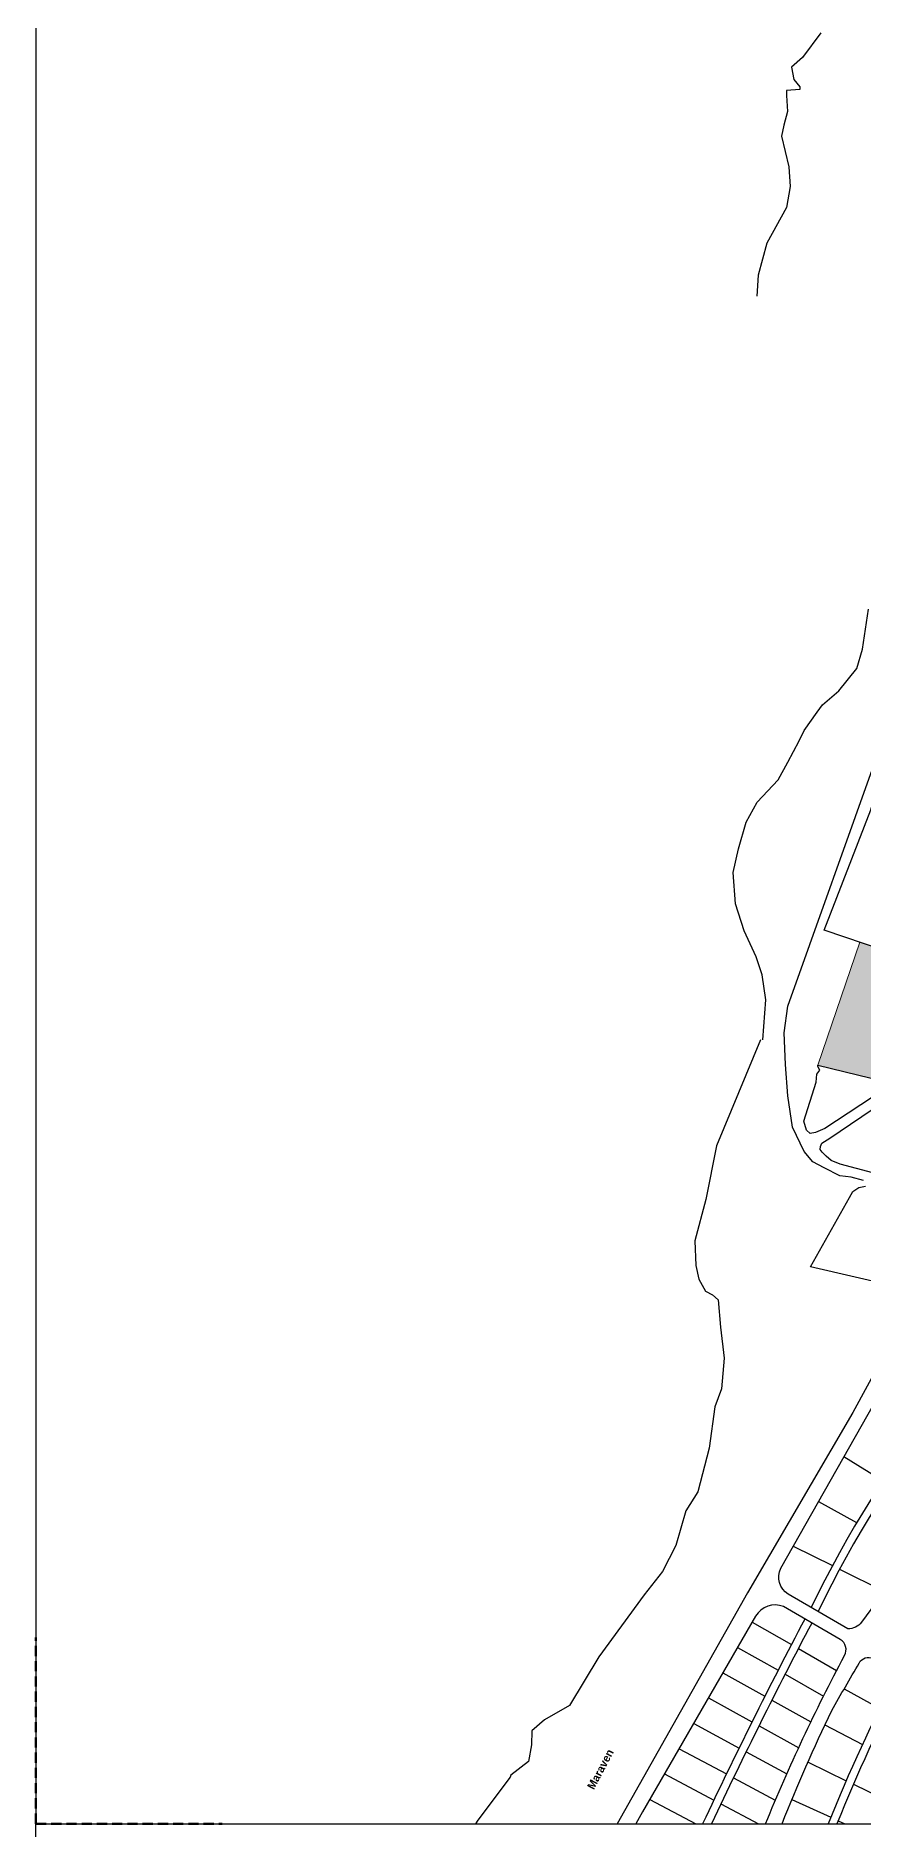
# Model space of a CAD drawing. Header units: millimetres. Extents: x 2890 to 6602, y 1274 to 4283.
# Drawn here: x 2890 to 3407, y 1855 to 2976 of the extents above; entities that cross this region are included whole.
import ezdxf

# ---------------------------------------------------------------- set-up
doc = ezdxf.new("R2010")
doc.units = ezdxf.units.MM
doc.linetypes.add('HIDDEN', pattern=[9.525, 6.35, -3.175])
doc.layers.add('CLINICA', color=190, linetype='Continuous', lineweight=0)
doc.layers.add('PERIMETRO', color=253, linetype='HIDDEN', lineweight=50)
doc.layers.add('LETRAS', color=7, linetype='Continuous')
doc.layers.add('Paraguana', color=53, linetype='Continuous')
doc.styles.add('ROMANS', font='')
doc.styles.get('ROMANS').set_extended_font_data('Berlin Sans FB Demi', bold=True)

msp = doc.modelspace()

# ---------------------------------------------------------------- hatches: boundary and pattern name
at = {"layer": 'CLINICA'}
h = msp.add_hatch(dxfattribs=at)
h.set_pattern_fill('BRASS', color=256, scale=0.2, angle=38)
h.set_pattern_definition([(38, (-265.4257, -24546.8498), (-0.781890074, 1.00077366), []), (38, (-265.8166, -24546.3494), (-0.781890074, 1.00077366), [0.635, -0.3175])])
h.paths.add_polyline_path([(3477.7, 2308.7), (3378.7, 2332.8), (3404.8, 2409.7), (3502.1, 2376.7)])

# ---------------------------------------------------------------- linework, layer by layer
for p, q in [((3395, 2088.2), (3419.4, 2073.1)), ((3379.1, 2060.2), (3402.9, 2047)), ((3363.3, 2032.3), (3387.8, 2020.1)), ((3392.2, 2017.9), (3419.9, 2004.1)), ((3337.7, 1984.8), (3362.1, 1970.7)), ((3328.5, 1969), (3353.8, 1954.7)), ((3366.5, 1968.3), (3390.4, 1954.5)), ((3319.4, 1953.2), (3345.6, 1938.5)), ((3358.2, 1952.2), (3382.2, 1938.6)), ((3395.1, 1943.1), (3417.3, 1930.8)), ((3310.3, 1937.4), (3337.5, 1922.4)), ((3350, 1936.1), (3374.3, 1922.5)), ((3301.1, 1921.5), (3329.5, 1906.1)), ((3341.9, 1919.9), (3366.7, 1906.3)), ((3383.1, 1920.6), (3406.6, 1908.4)), ((3292, 1905.7), (3321.5, 1889.9)), ((3333.9, 1903.7), (3359.3, 1889.9)), ((3372.6, 1897.3), (3396.4, 1885.7)), ((3282.8, 1889.9), (3313.7, 1873.6)), ((3325.9, 1887.5), (3352.1, 1873.5)), ((3400.9, 1883.5), (3427.3, 1870.7)), ((3273.7, 1874), (3302.5, 1858.8)), ((3362.5, 1873.9), (3386.8, 1862.8)), ((3318.1, 1871.2), (3341.6, 1858.8)), ((3391.4, 1860.7), (3395.6, 1858.8))]:
    msp.add_line(p, q)
for points in [[(2890.1, 1858.8), (5169.1, 1858.8), (5169.1, 4149.2), (2890.1, 4149.2)], [(3553.5, 2497.6), (3506.1, 2375.4), (3382.6, 2417.2), (3411.7, 2492.5), (3422.8, 2531), (3427.7, 2537.2), (3440.5, 2539.4), (3450.8, 2537.3)], [(3419.1, 2309.6), (3430.1, 2306.9), (3445.6, 2281.9), (3447.7, 2278.6), (3449.2, 2274.1), (3448.4, 2270.5), (3445.3, 2266.1), (3440.4, 2260.2), (3436.5, 2259.3), (3392.7, 2271), (3387, 2273.2), (3383.9, 2275.9), (3381.4, 2278.5), (3380.2, 2280.1), (3380.3, 2282), (3381.2, 2284), (3386.2, 2287.2)], [(2890.1, 1858.8), (5169.1, 1858.8), (5169.1, 1820.7), (2890.1, 1820.7)]]:
    msp.add_lwpolyline(points, close=True)
at = {"color": 40}
for points in [[(3344.3, 2348.7), (3346.1, 2373.6), (3343.8, 2389.3), (3340.1, 2400.6), (3332.7, 2416.7), (3327.2, 2433.6), (3325.8, 2453.3), (3329, 2468), (3333.8, 2484.7), (3340.7, 2497.1), (3353.9, 2511.1), (3360, 2522.3), (3366.9, 2535.6), (3370.1, 2541.9), (3378.3, 2553.4), (3381.5, 2558.1), (3391.7, 2566.7), (3403, 2580.8), (3406.5, 2592.8), (3410.4, 2617.8)], [(3342.9, 2348.6), (3315.3, 2282.4), (3308.7, 2249), (3301.7, 2223), (3302.4, 2207.7), (3304.2, 2199.1), (3308.4, 2191.7), (3312.9, 2189.4), (3316.3, 2186.2), (3317.8, 2169.2), (3320.1, 2149.8), (3318.5, 2130.6), (3314.4, 2119.4), (3310.7, 2093.6), (3303.6, 2066.2), (3296.1, 2054.4), (3290, 2032.6), (3281.7, 2016.5), (3270.2, 2001.9), (3241.8, 1963), (3223.4, 1932.6), (3223.4, 1932.6), (3207.9, 1923.8), (3199.9, 1916.9), (3199.8, 1908.2), (3197.9, 1897.6), (3186.9, 1889.2), (3186.5, 1887.9), (3166.3, 1861), (3164.8, 1858.8)]]:
    msp.add_lwpolyline(points, dxfattribs=at)
for points in [[(3407.2, 2260.7), (3399.4, 2262.8), (3392.3, 2263.6), (3382.6, 2268.6), (3382.6, 2268.6), (3375.5, 2272.5), (3370.1, 2278.9), (3362.8, 2294.2), (3359.9, 2313.7), (3358.5, 2333.2), (3357.7, 2353), (3360, 2369.8), (3415.9, 2526.7)], [(3422.2, 2320.7), (3422.2, 2320.4), (3420, 2317.7), (3383, 2293.2), (3377.2, 2290.8), (3373.9, 2290.2), (3371.5, 2292.3), (3369.9, 2297.9), (3377.6, 2322.2), (3378, 2327.2), (3380, 2329.8), (3378.6, 2332), (3378.7, 2332.8), (3477.7, 2308.7)], [(3427.1, 2194.5), (3374, 2206.8), (3398.4, 2250.1), (3400.5, 2253.8), (3404.3, 2256.4), (3408.4, 2257.3)], [(3417.1, 2146.5), (3400.6, 2115.7), (3334.8, 2003), (3253.2, 1858.8)]]:
    msp.add_lwpolyline(points)
for points in [[(3545.5, 2254.5), (3584.6, 2207.5, -0.445755), (3582.7, 2194.8, 0.030044), (3497.9, 2111.2, 0.003786), (3406, 1984.7, -0.243236), (3397.3, 1980.6), (3360.2, 2002.2, -0.382705), (3355.5, 2018.5), (3456.7, 2197.1, -0.146637), (3479.7, 2219.1, -0.019088), (3536.1, 2255.4, -0.399702), (3545.5, 2254.5, -5.172722)], [(3392.7, 1973.9), (3357.1, 1994.6, 0.362098), (3339.8, 1988.5), (3269.2, 1866.2), (3264.9, 1858.8)], [(3346, 1858.8, -0.024707), (3395.3, 1964, 0.412721), (3392.7, 1973.9)], [(3356.3, 1858.8, -0.015428), (3387.3, 1929.6, -0.001781), (3404.5, 1959.2, -0.414064), (3413.1, 1962)]]:
    msp.add_lwpolyline(points, format="xyb")
for centre, radius, start, end in [((3976.3, 1704.5), 667.8, 127.9893, 154.3212), ((3976.3, 1704.5), 662.8, 127.9764, 154.3552), ((6150.7, 519.7), 3143.5, 152.1804, 154.7875), ((6150.7, 519.7), 3138.5, 152.1842, 154.7445), ((4322.6, 1483.9), 1009.6, 152.3129, 158.2018), ((4322.6, 1483.9), 1004.6, 152.3253, 158.0877)]:
    msp.add_arc(centre, radius, start, end)
at = {"layer": 'CLINICA'}
msp.add_lwpolyline([(3477.7, 2308.7), (3378.7, 2332.8), (3404.8, 2409.7), (3502.1, 2376.7), (3477.7, 2308.7)], dxfattribs=at)
at = {"layer": 'Paraguana'}
msp.add_lwpolyline([(3380.6, 2978), (3369, 2962.6), (3362.1, 2956.5), (3363.6, 2948.8), (3367.5, 2944.2), (3367.5, 2942.6), (3359, 2941.9), (3359, 2938.8), (3359.8, 2928.8), (3357.5, 2920.3), (3355.9, 2913.4), (3360.5, 2894.2), (3361.3, 2881.9), (3359, 2868.8), (3346.7, 2846.5), (3341.3, 2826.5), (3340.5, 2813.5)], dxfattribs=at)
at = {"layer": 'PERIMETRO'}
for q in [(2890.1, 1975.2), (3006.4, 1858.8)]:
    msp.add_line((2890.1, 1858.8), q, dxfattribs=at)

# ---------------------------------------------------------------- texts
at = {"layer": 'LETRAS', "style": 'ROMANS'}
msp.add_text('Maraven', height=5, rotation=62.2597, dxfattribs=at).set_placement((3238.7, 1879.7))

doc.saveas('drawing.dxf')
